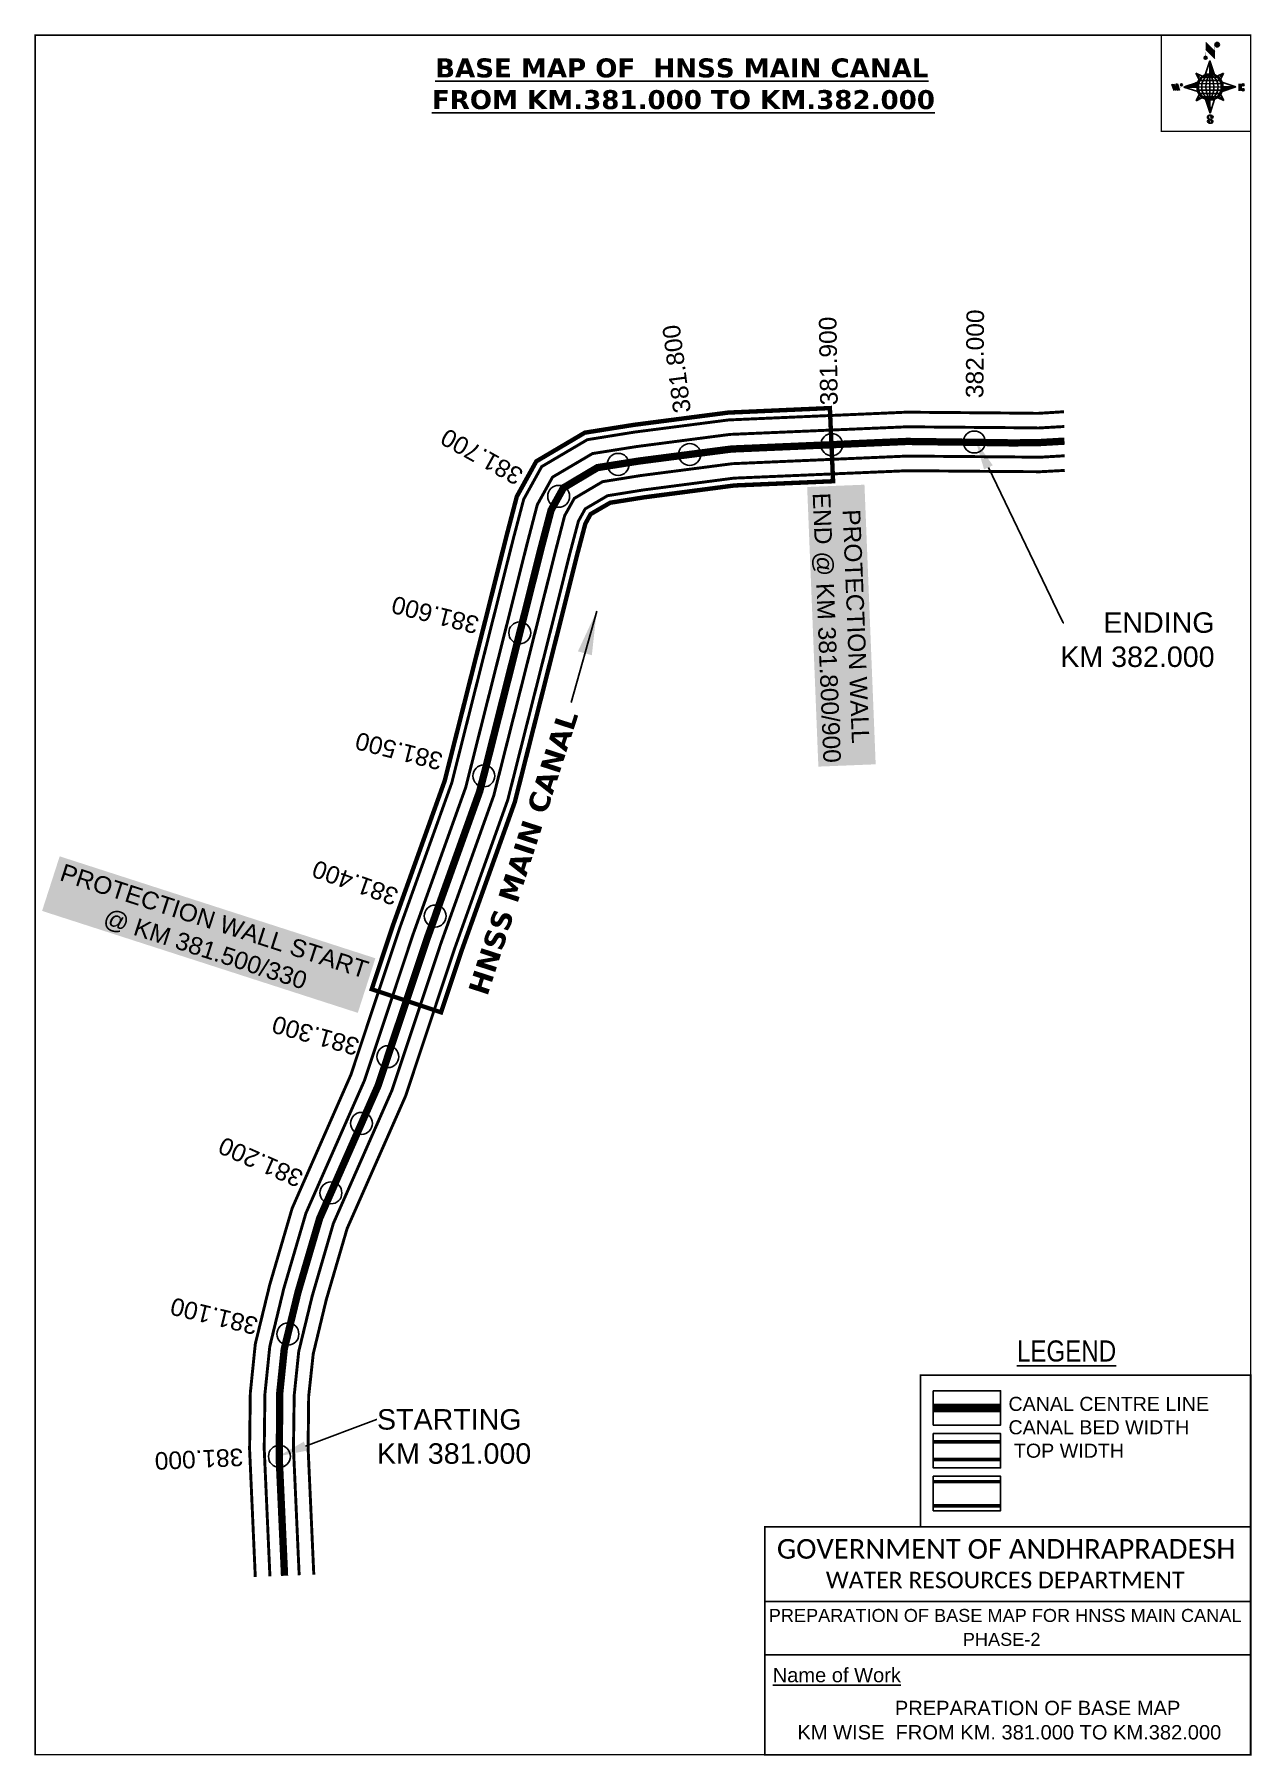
# Model space of a CAD drawing. Header units: inches. Extents: x 822879 to 823711, y 1580189 to 1581365.
import ezdxf
from ezdxf import colors
from ezdxf.entities.mleader import LeaderData, LeaderLine
from ezdxf.enums import TextEntityAlignment as Align
from ezdxf.math import Vec2, Vec3

# ---------------------------------------------------------------- set-up
doc = ezdxf.new("R2010")
doc.units = ezdxf.units.IN
doc.header["$LTSCALE"] = 15
doc.header["$MEASUREMENT"] = 0
doc.header["$PDMODE"] = 32
doc.header["$PDSIZE"] = 15
doc.linetypes.add('HIDDEN2', pattern=[0.1875, 0.125, -0.0625])
for name, color, linetype in [('AQUADUCT', 1, 'Continuous'), ('bord', 1, 'Continuous'), ('CANAL1', 7, 'Continuous'), ('CSMark', 72, 'Continuous'), ('DCBMS', 232, 'Continuous'), ('PAGE', 7, 'Continuous'), ('STRUCTURE', 5, 'Continuous'), ('TEXT', 6, 'Continuous')]:
    doc.layers.add(name, color=color, linetype=linetype)
doc.styles.add('ARIALN', font='ARIALN_1.TTF')
doc.styles.get("Standard").update_dxf_attribs({"font": 'ARIAL_1.TTF'})
doc.dimstyles.get("Standard").update_dxf_attribs({"dimtxt": 20, "dimasz": 0.18, "dimexe": 0.18, "dimexo": 0.0625, "dimgap": 0.09, "dimtad": 0, "dimtih": 1, "dimtoh": 1, "dimdec": 4, "dimzin": 0, "dimdsep": 46, "dimtxsty": 'Standard', "dimcen": 0.09, "dimadec": 0, "dimazin": 0, "dimtfac": 1, "dimtdec": 4, "dimtofl": 0, "dimtmove": 0, "dimatfit": 3, "dimfxl": 0, "dimtolj": 1, "dimtzin": 0, "dimarcsym": 0})
pattern_1 = [(267.297113149, (-8720374.938, 50637915.138), (10.5367255337, -0.497431438), [])]
pattern_2 = [(357.297113149, (-8720374.938, 50637915.138), (0.497431438, 10.5367255337), [])]

# ---------------------------------------------------------------- blocks, each defined once
blk = doc.blocks.new('*X26')
at = {"color": 0, "linetype": 'Continuous'}
for p, q in [((6321.6, 240.5), (6322.3, 241.2)), ((6321.6, 240.3), (6322.3, 241)), ((6321.6, 240.1), (6322.3, 240.8)), ((6321.6, 239.9), (6322.4, 240.7)), ((6321.6, 239.8), (6322.4, 240.6)), ((6321.6, 239.6), (6322.5, 240.5)), ((6321.6, 239.4), (6322.5, 240.3)), ((6321.6, 239.2), (6322.6, 240.2)), ((6321.7, 239.1), (6322.6, 240.1)), ((6321.8, 240.8), (6322.4, 241.4)), ((6321.8, 239), (6322.7, 240)), ((6321.8, 239), (6322.8, 239.9)), ((6321.9, 238.9), (6322.9, 239.8)), ((6322, 238.8), (6323, 239.7)), ((6322.1, 241.3), (6322.4, 241.6)), ((6322.1, 238.7), (6323.1, 239.6)), ((6322.2, 238.6), (6323.1, 239.6)), ((6322.3, 238.5), (6323.2, 239.5)), ((6322.4, 238.5), (6323.3, 239.4)), ((6322.5, 238.4), (6323.4, 239.3)), ((6322.7, 238.4), (6323.6, 239.3)), ((6322.8, 238.3), (6323.7, 239.2)), ((6322.9, 238.3), (6323.8, 239.1)), ((6323.1, 238.2), (6323.9, 239.1)), ((6323.2, 238.2), (6324, 239)), ((6323.3, 238.2), (6324.2, 239)), ((6323.5, 238.1), (6324.3, 238.9)), ((6323.7, 238.1), (6324.4, 238.9)), ((6323.8, 238.1), (6324.6, 238.8)), ((6324.1, 238.2), (6324.7, 238.8)), ((6324.3, 238.3), (6324.9, 238.8)), ((6324.6, 238.3), (6325.1, 238.8)), ((6324.8, 238.4), (6325.2, 238.8)), ((6325.1, 238.5), (6325.4, 238.8)), ((6325.4, 238.6), (6325.6, 238.8))]:
    blk.add_line(p, q, dxfattribs=at)
blk = doc.blocks.new('*X25')
at = {"color": 0, "linetype": 'Continuous'}
for p, q in [((6324.4, 240.3), (6324.5, 240.4)), ((6324.6, 240.3), (6324.8, 240.5)), ((6324.7, 240.2), (6325, 240.5)), ((6324.8, 240.2), (6325.2, 240.6)), ((6325, 240.1), (6325.5, 240.6)), ((6325.1, 240.1), (6325.6, 240.6)), ((6325.2, 240), (6325.8, 240.6)), ((6325.3, 240), (6326, 240.6)), ((6325.4, 239.9), (6326.1, 240.6)), ((6325.5, 239.8), (6326.2, 240.5)), ((6325.6, 239.8), (6326.3, 240.5)), ((6325.7, 239.7), (6326.5, 240.4)), ((6325.9, 239.6), (6326.6, 240.3)), ((6326, 239.5), (6326.7, 240.3)), ((6326, 239.4), (6326.8, 240.2)), ((6326.1, 239.3), (6327, 240.2)), ((6326.2, 239.3), (6327.1, 240.1)), ((6326.3, 239.2), (6327.1, 240)), ((6326.4, 239.1), (6327.2, 239.9)), ((6326.5, 239), (6327.3, 239.8)), ((6326.5, 238.9), (6327.4, 239.7)), ((6326.6, 238.8), (6327.5, 239.6)), ((6326.7, 238.7), (6327.5, 239.5)), ((6326.8, 238.6), (6327.6, 239.4)), ((6326.8, 238.5), (6327.7, 239.3)), ((6326.8, 236.5), (6327.4, 237)), ((6326.9, 238.3), (6327.8, 239.2)), ((6326.9, 238.2), (6327.9, 239.1)), ((6326.9, 236.8), (6327.6, 237.4)), ((6327, 238.1), (6327.8, 239)), ((6327, 237.9), (6327.8, 238.8)), ((6327, 237.8), (6327.8, 238.6)), ((6327, 237.6), (6327.8, 238.4)), ((6327, 237.4), (6327.8, 238.2)), ((6327, 237.3), (6327.8, 238)), ((6327, 237.1), (6327.8, 237.9))]:
    blk.add_line(p, q, dxfattribs=at)
blk = doc.blocks.new('H')
at = {"layer": 'bord', "extrusion": (0.000427885, 0.004792, 0.999988)}
h = blk.add_hatch(dxfattribs=at)
h.set_pattern_fill('LINE', color=8, scale=84.387686, angle=-2.7029, style=0)
h.set_pattern_definition(pattern_2)
h.paths.add_polyline_path([(-492, 786, -0.090992), (-448, 775), (-486, 912)])
h = blk.add_hatch(dxfattribs=at)
h.set_pattern_fill('LINE', color=8, scale=84.387686, angle=-92.7029, style=0)
h.set_pattern_definition(pattern_1)
h.paths.add_polyline_path([(-625, 665, -0.090992), (-615, 710), (-751, 671)])
h = blk.add_hatch(dxfattribs=at)
h.set_pattern_fill('LINE', color=8, scale=84.387686, angle=-2.7029, style=0)
h.set_pattern_definition(pattern_2)
h.paths.add_polyline_path([(-504, 533, -0.090992), (-549, 543), (-510, 406)])
h = blk.add_hatch(dxfattribs=at)
h.set_pattern_fill('LINE', color=8, scale=84.387686, angle=-92.7029, style=0)
h.set_pattern_definition(pattern_1)
h.paths.add_polyline_path([(-246, 647), (-372, 653, -0.090992), (-382, 609)])
for p, q in [((-519, 1020, -1217), (-435, 927, -1216)), ((-516, 1087, -1217), (-432, 994, -1217)), ((-538, 774, -1216), (-487, 906, -1216)), ((-487, 906, -1216), (-493, 780, -1216)), ((-487, 906, -1216), (-448, 769, -1216)), ((-865, 701, -1215), (-847, 638, -1215)), ((-847, 700, -1215), (-829, 637, -1215)), ((-829, 699, -1215), (-811, 636, -1215)), ((-829, 699, -1215), (-811, 698, -1215)), ((-811, 698, -1215), (-794, 635, -1215)), ((-752, 665, -1215), (-615, 704, -1215)), ((-627, 794, -1216), (-567, 760, -1216)), ((-627, 794, -1216), (-584, 747, -1215)), ((-599, 731, -1215), (-627, 794, -1216)), ((-421, 753, -1216), (-359, 781, -1216)), ((-359, 781, -1216), (-405, 739, -1216)), ((-359, 781, -1216), (-392, 721, -1215)), ((-379, 693, -1215), (-246, 641, -1215)), ((-213, 669, -1215), (-217, 601, -1215)), ((-752, 665, -1215), (-625, 659, -1215)), ((-619, 614, -1215), (-752, 665, -1215)), ((-639, 526, -1214), (-606, 585, -1215)), ((-639, 526, -1214), (-593, 568, -1215)), ((-577, 553, -1215), (-639, 526, -1214)), ((-511, 400, -1214), (-549, 537, -1214)), ((-460, 533, -1215), (-511, 400, -1214)), ((-505, 527, -1214), (-511, 400, -1214)), ((-371, 513, -1214), (-431, 546, -1215)), ((-371, 513, -1214), (-414, 560, -1215)), ((-399, 576, -1215), (-371, 513, -1214)), ((-246, 641, -1215), (-383, 603, -1215)), ((-373, 647, -1215), (-246, 641, -1215)), ((-197, 600, -1215), (-194, 668, -1215))]:
    blk.add_line(p, q, dxfattribs=at)
at = {"layer": 'bord', "color": 8, "linetype": 'ByBlock', "extrusion": (0.000427885, 0.004792, 0.999988)}
for p, q in [((-375, 679, -1215), (-620, 691, -1215)), ((-386, 711, -1215), (-605, 722, -1215)), ((-411, 744, -1216), (-578, 752, -1216)), ((-493, 780, -1216), (-505, 527, -1214)), ((-373, 647, -1215), (-625, 659, -1215)), ((-378, 616, -1215), (-623, 628, -1215)), ((-392, 585, -1215), (-611, 595, -1215)), ((-420, 555, -1215), (-587, 562, -1215))]:
    blk.add_line(p, q, dxfattribs=at)
at = {"layer": 'bord', "extrusion": (0.000427885, 0.004792, 0.999988), "elevation": -1212}
for points, const_width in [([(-522, 960), (-516, 1093)], 1.61), ([(-434, 933), (-428, 1066)], 1.61), ([(-870, 707), (-846, 706)], 0.642), ([(-829, 643), (-821, 678)], 0.642), ([(-793, 641), (-782, 694)], 0.642), ([(-223, 676), (-174, 673)], 0.706), ([(-829, 643), (-855, 644)], 0.642), ([(-811, 642), (-784, 641)], 0.642), ([(-177, 605), (-226, 607)], 0.706), ([(-195, 645), (-185, 644)], 0.706)]:
    blk.add_lwpolyline(points, dxfattribs=dict(at, const_width=const_width))
for points, const_width in [([(-414, 1073, 1), (-398, 1058, 1)], 22.3), ([(-530, 950, 1), (-520, 939, 1)], 14.8), ([(-776, 697, 1), (-769, 690, 1)], 8.9), ([(-180, 618, 1), (-173, 611, 1)], 9.79), ([(-178, 667, 1), (-171, 660, 1)], 9.79), ([(-490, 362, 1), (-498, 369, 1)], 11.1), ([(-525, 322, 1), (-533, 329, 1)], 11.1)]:
    blk.add_lwpolyline(points, format="xyb", close=True, dxfattribs=dict(at, const_width=const_width))
for points in [[(-537, 317), (-531, 310), (-520, 307), (-505, 307), (-494, 310), (-486, 318), (-487, 326), (-491, 333), (-494, 336), (-503, 341), (-522, 347), (-530, 352), (-534, 355), (-537, 363), (-537, 373), (-530, 381), (-520, 384), (-504, 384), (-493, 380), (-487, 373)], [(-522, 348), (-526, 354), (-528, 361), (-528, 371), (-526, 375), (-521, 381), (-515, 384)], [(-505, 307), (-499, 312), (-497, 319), (-497, 327), (-501, 335), (-509, 343)]]:
    blk.add_lwpolyline(points, dxfattribs=at)
at = {"layer": 'bord', "extrusion": (0.000427885, 0.004792, 0.999988)}
for centre, radius in [((-406, 1065, -1212), 22.3), ((-525, 944, -1212), 14.8), ((-773, 694, -1212), 8.9), ((-498, 659, -1212), 127), ((-177, 615, -1212), 9.79), ((-174, 663, -1212), 9.79), ((-494, 365, -1212), 11.1), ((-529, 325, -1212), 11.1)]:
    blk.add_circle(centre, radius, dxfattribs=at)
at = {"layer": 'bord', "color": 8, "linetype": 'ByBlock', "extrusion": (0.000427885, 0.004792, 0.999988)}
for centre, radius, start, end in [((-482, 658, -1212), 128, 94.9254, 259.6691), ((-437, 656, -1212), 141, 113.2864, 241.308), ((-316, 651, -1212), 222, 142.5892, 212.0053), ((-560, 662, -1212), 141, 293.2864, 61.308), ((-681, 668, -1212), 222, 322.5892, 32.0053), ((-515, 660, -1212), 128, 274.9254, 79.6691)]:
    blk.add_arc(centre, radius, start, end, dxfattribs=at)
at = {"layer": 'bord', "extrusion": (0.000427885, 0.004792, 0.999988)}
for points in [[(-516, 1093, -1212), (-431, 1000, -1212), (-519, 1026, -1212), (-434, 933, -1212)], [(-864, 707, -1212), (-846, 706, -1212), (-846, 644, -1212), (-829, 643, -1212)], [(-829, 705, -1212), (-811, 704, -1212), (-811, 642, -1212), (-793, 641, -1212)], [(-193, 674, -1212), (-197, 606, -1212), (-213, 675, -1212), (-216, 607, -1212)]]:
    blk.add_solid(points, dxfattribs=at)
at = {"layer": 'bord', "extrusion": (0.000427885, 0.004792, 0.999988), "xscale": 7.977342409717546, "yscale": 7.977342408231451, "zscale": 7.977342408476333, "rotation": 138.0840426661453}
for name, p in [('*X25', (38301, -31929, -1212)), ('*X26', (38314, -31951, -1212))]:
    blk.add_blockref(name, p, dxfattribs=at)

msp = doc.modelspace()

# ---------------------------------------------------------------- linework, layer by layer
at = {"layer": 'CANAL1', "color": 200, "const_width": 2}
for points in [[(823030.3, 1580311), (823026.4, 1580398.4), (823026.9, 1580436.8), (823030.3, 1580470.2), (823040.2, 1580510.8), (823055.5, 1580563), (823095.6, 1580654.1), (823128.8, 1580753.9), (823164.6, 1580853.7), (823195.5, 1580976.1), (823206.4, 1581019.5), (823213.8, 1581047.6), (823226.1, 1581069.9), (823257.3, 1581088.3), (823289.6, 1581093.5), (823353.9, 1581101.8), (823475.5, 1581107.1), (823547.5, 1581106.5)], [(823547.5, 1581106.5), (823565.4, 1581106.3), (823583.2, 1581107.4)], [(823070.3, 1580312.6), (823066.4, 1580399.1), (823066.8, 1580434.5), (823069.9, 1580463.4), (823078.8, 1580500.4), (823093.1, 1580549.2), (823133, 1580639.6), (823166.7, 1580740.8), (823202.9, 1580842.1), (823234.3, 1580966.3), (823245.1, 1581009.6), (823251.2, 1581032.6), (823255.8, 1581041), (823271.1, 1581050), (823295.3, 1581053.9), (823357.4, 1581062), (823476.2, 1581067.1), (823549.4, 1581066.5)], [(823549.4, 1581066.5), (823566.9, 1581066.4), (823583.7, 1581067.3)]]:
    msp.add_lwpolyline(points, dxfattribs=at)
at = {"layer": 'CANAL1', "color": 76, "const_width": 3}
msp.add_lwpolyline([(823157.3, 1580696.9), (823109.9, 1580712.7), (823124.1, 1580755.5), (823159.8, 1580855.2), (823190.7, 1580977.3), (823201.6, 1581020.8), (823209.1, 1581049.5), (823222.4, 1581073.5), (823255.6, 1581093.1), (823288.9, 1581098.4), (823353.5, 1581106.8), (823423.1, 1581109.9), (823425.3, 1581059.9), (823357.8, 1581057), (823296.1, 1581048.9), (823272.9, 1581045.2), (823259.5, 1581037.4), (823255.9, 1581030.8), (823250, 1581008.4), (823239.2, 1580965.1), (823207.7, 1580840.6), (823171.4, 1580739.2)], close=True, dxfattribs=at)
at = {"layer": 'CANAL1', "color": 5, "const_width": 2}
for points in [[(823040.3, 1580311.4), (823036.4, 1580398.6), (823036.9, 1580436.2), (823040.2, 1580468.5), (823049.8, 1580508.2), (823064.9, 1580559.6), (823105, 1580650.5), (823138.3, 1580750.6), (823174.2, 1580850.8), (823205.2, 1580973.6), (823216.1, 1581017.1), (823223.1, 1581043.9), (823233.5, 1581062.7), (823260.8, 1581078.8), (823291, 1581083.6), (823354.8, 1581091.9), (823475.6, 1581097.1), (823547.9, 1581096.5)], [(823547.9, 1581096.5), (823565.8, 1581096.3), (823583.4, 1581097.3)], [(823060.3, 1580312.2), (823056.4, 1580398.9), (823056.9, 1580435.1), (823060, 1580465.1), (823069.2, 1580503), (823083.7, 1580552.7), (823123.6, 1580643.3), (823157.2, 1580744.1), (823193.3, 1580845), (823224.6, 1580968.7), (823235.5, 1581012.1), (823241.8, 1581036.4), (823248.4, 1581048.2), (823267.7, 1581059.6), (823293.9, 1581063.8), (823356.5, 1581071.9), (823476, 1581077.1), (823548.9, 1581076.5)], [(823548.9, 1581076.5), (823566.5, 1581076.3), (823583.6, 1581077.3)]]:
    msp.add_lwpolyline(points, dxfattribs=at)
at = {"layer": 'CANAL1', "color": 1, "linetype": 'HIDDEN2', "ltscale": 8, "const_width": 5}
msp.add_lwpolyline([(823050.3, 1580311.8), (823046.8, 1580389.3), (823046.9, 1580435.6), (823050.1, 1580466.8), (823052.6, 1580477), (823059.5, 1580505.6), (823074.3, 1580556.1), (823114.3, 1580646.9), (823124.1, 1580676.4), (823133.6, 1580704.8), (823147.8, 1580747.4), (823153.3, 1580762.7), (823156.2, 1580771.1), (823183.7, 1580847.9), (823186.1, 1580857.4), (823186.8, 1580860), (823211.1, 1580956.3), (823214.9, 1580971.2), (823225.8, 1581014.6), (823232.5, 1581040.1), (823241, 1581055.4), (823264.2, 1581069.2), (823292.5, 1581073.7), (823355.7, 1581081.9), (823423, 1581084.8), (823443, 1581085.7), (823475.8, 1581087.1), (823521.8, 1581086.5), (823548.1, 1581086.1), (823566.1, 1581086.3), (823583.5, 1581087.3)], dxfattribs=at)
at = {"layer": 'CANAL1', "color": 1, "linetype": 'HIDDEN2', "ltscale": 100, "const_width": 6, "elevation": -0.4}
msp.add_lwpolyline([(823539.8, 1580426.5), (823493.8, 1580426.5)], dxfattribs=at)
at = {"layer": 'CANAL1', "color": 5, "const_width": 2.4, "elevation": -0.4}
for points in [[(823539.8, 1580403.3), (823493.8, 1580403.3)], [(823539.8, 1580391.3), (823493.8, 1580391.3)]]:
    msp.add_lwpolyline(points, dxfattribs=at)
at = {"layer": 'CANAL1', "color": 200, "const_width": 2.4, "elevation": -0.4}
for points in [[(823539.8, 1580376.1), (823493.8, 1580376.1)], [(823539.8, 1580359.6), (823493.8, 1580359.6)]]:
    msp.add_lwpolyline(points, dxfattribs=at)
at = {"layer": 'CSMark', "color": 3}
for p in [(823424.4, 1581084.9), (823521.8, 1581086.7), (823278.4, 1581071.4), (823327.3, 1581078.2), (823237.7, 1581049.6), (823211.1, 1580956.3), (823186.5, 1580858.5), (823153.3, 1580762.7), (823120.9, 1580666.6), (823102.9, 1580621), (823082, 1580573.5), (823052.6, 1580477), (823046.8, 1580393.4)]:
    msp.add_point(p, dxfattribs=at)
at = {"layer": 'PAGE', "const_width": 1}
msp.add_lwpolyline([(823710.8, 1580189.5), (823710.8, 1581364.8), (822879.8, 1581364.8), (822879.8, 1580189.5), (823710.8, 1580189.5)], dxfattribs=at)
at = {"layer": 'PAGE'}
for points, const_width in [([(823710.8, 1581364.8), (823649.7, 1581364.8), (823649.7, 1581299), (823710.8, 1581299)], 1), ([(823485, 1580449), (823710.8, 1580449), (823710.8, 1580345.2), (823485, 1580345.2)], 1.2), ([(823378.7, 1580345.2), (823710.8, 1580345.2), (823710.8, 1580189.5), (823378.7, 1580189.5)], 1.2)]:
    msp.add_lwpolyline(points, close=True, dxfattribs=dict(at, const_width=const_width))
at = {"layer": 'PAGE', "elevation": -0.4}
for points in [[(823493.8, 1580438.3), (823539.8, 1580438.3), (823539.8, 1580414.8), (823493.8, 1580414.8)], [(823493.8, 1580409), (823539.8, 1580409), (823539.8, 1580385.5), (823493.8, 1580385.5)], [(823493.8, 1580379.8), (823539.8, 1580379.8), (823539.8, 1580356.2), (823493.8, 1580356.2)]]:
    msp.add_lwpolyline(points, close=True, dxfattribs=at)
at = {"layer": 'PAGE'}
for points in [[(823378.7, 1580294.2), (823710.8, 1580294.2)], [(823378.7, 1580257.8), (823710.8, 1580257.8)]]:
    msp.add_lwpolyline(points, dxfattribs=at)

# ---------------------------------------------------------------- block references
at = {"layer": 'AQUADUCT', "color": 1, "xscale": 0.0703495379661093, "yscale": 0.07034953800030053, "zscale": 0.07034953795990817, "rotation": 3.078330607406165}
msp.add_blockref('H', (823720.4, 1581285.4, 85.4), dxfattribs=at)

# ---------------------------------------------------------------- texts
at = {"layer": 'CANAL1', "insert": (823175.3, 1580710.9), "char_height": 14, "width": 205.129, "attachment_point": 1, "rotation": 72.0852}
msp.add_mtext('\\pi0.96322;{\\fVerdana|b1|i0|c0|p34;HNSS MAIN CANAL}', dxfattribs=at)
at = {"layer": 'CSMark', "color": 1}
for s, rotation, p in [('382.000', 89.5, (823522, 1581116.7)), ('381.800', 97.4075, (823322.2, 1581106.6)), ('381.900', 90.9044, (823422.5, 1581111.8)), ('381.700', 150.9648, (823211.6, 1581061.9)), ('381.600', 165.8079, (823182.7, 1580961.1)), ('381.500', 165.8079, (823157.9, 1580868)), ('381.400', 160.3107, (823127.1, 1580775.2)), ('381.300', 164.4618, (823100.7, 1580672.9)), ('381.200', 156.2254, (823061.7, 1580582.3)), ('381.100', 166.3653, (823031.6, 1580482.1)), ('381.000', 182.5949, (823022.1, 1580392.9))]:
    msp.add_text(s, height=12, rotation=rotation, dxfattribs=at).set_placement(p, align=Align.MIDDLE_LEFT)
at = {"layer": 'PAGE', "extrusion": (0.000201441, 0.004807, 0.999988), "style": 'ARIALN'}
msp.add_text('%%ULEGEND', height=14.4, rotation=359.9999, dxfattribs=at).set_placement((823584.9, 1580446.4, 7762.9), align=Align.MIDDLE)
at = {"layer": 'PAGE', "extrusion": (0.000201441, 0.004807, 0.999988)}
for s, height, p in [('PREPARATION OF BASE MAP FOR HNSS MAIN CANAL', 8.878, (823381.3, 1580261.2, 7762)), ('%%UName of Work', 9.822, (823384, 1580220, 7760.7))]:
    msp.add_text(s, height=height, rotation=359.9999, dxfattribs=at).set_placement(p)
for s, height, p in [('PHASE-2', 8.88, (823540.5, 1580249.3, 7761.9)), ('PREPARATION OF BASE MAP', 9.822, (823565.1, 1580202.4, 7760.7)), ('KM WISE  FROM KM. 381.000 TO KM.382.000', 9.822, (823545.8, 1580185.8, 7760.7))]:
    msp.add_text(s, height=height, rotation=359.9999, dxfattribs=at).set_placement(p, align=Align.MIDDLE_CENTER)
at = {"layer": 'PAGE', "extrusion": (0.000201441, 0.004807, 0.999988), "attachment_point": 1, "text_direction": (1, -1e-06, -0.000201)}
for s, insert, char_height, width in [('CANAL CENTRE LINE CANAL BED WIDTH {\\H2.3732x; }\\P TOP WIDTH{\\H1.9155x; }', (823545.2, 1580434.1, -0.4), 9.6, 168.926), ('\\pi3.5885;{\\fCalibri|b0|i0|c0|p34;\\H1.3333x;GOVERNMENT OF ANDHRAPRADESH\\P\\pi37.073;\\H0.83998x;WATER RESOURCES DEPARTMENT}', (823383.3, 1580336.9, -1.3), 10.059, 321.276)]:
    msp.add_mtext(s, dxfattribs=dict(at, insert=insert, char_height=char_height, width=width))
at = {"layer": 'STRUCTURE', "color": 5, "char_height": 12, "attachment_point": 1, "bg_fill": 1, "box_fill_scale": 1.3, "bg_fill_color": 7, "bg_fill_true_color": 16777215, "bg_fill_transparency": 4390977}
for s, insert, width, rotation in [('\\pi12.879;PROTECTION WALL \\P\\pi0.72303;END @ KM 381.800/900', (823443.3, 1581053.8), 184.074, 272.2952), ('\\pi0.70666;PROTECTION WALL START \\P\\pi38.307;@ KM 381.500/330', (822898.9, 1580799), 219.599, 342.1097)]:
    msp.add_mtext(s, dxfattribs=dict(at, insert=insert, width=width, rotation=rotation))
at = {"layer": 'TEXT', "color": 1, "insert": (823131.5, 1581348.9), "char_height": 13, "width": 379.826, "attachment_point": 1}
msp.add_mtext('\\pi21.755;{\\fVerdana|b1|i0|c0|p34;\\LBASE MAP OF  HNSS MAIN CANAL \\P\\pi19.564;FROM KM.381.000 TO KM.382.000}', dxfattribs=at)

# ---------------------------------------------------------------- leaders
at = {"layer": 'CANAL1'}
msp.add_leader([(823263.7, 1580971.2), (823246.2, 1580908.6)], dimstyle='Standard', override={"dimasz": 30, "dimgap": 0.09, "dimtad": 0}, dxfattribs=at)
at = {"layer": 'DCBMS', "color": 5}
ml = msp.add_multileader_mtext('Standard', dxfattribs=at)
ml.set_content('STARTING\\PKM 381.000', color=5)
ml.set_leader_properties()
ml.build(insert=Vec2(0, 0))
ml.multileader.update_dxf_attribs({"dogleg_length": 0.36, "arrow_head_size": 20})
ctx = ml.context
ctx.base_point, ctx.char_height, ctx.arrow_head_size, ctx.landing_gap_size, ctx.plane_origin = Vec3(823113.4, 1580418.6), 14, 20, 0.09, Vec3(823284.3, 1580491.3)
notes = []
notes.append((ctx, [(1, (1, 1, 0), (823113.1, 1580418.6), (1, 0), 0.36, [(0, [(823045.9, 1580393.4)], 0, [])])]))
ctx.mtext.insert, ctx.mtext.flow_direction = Vec3(823113.5, 1580425.7), 5
for ctx, leaders in notes:
    for number, flags, end, landing, length, lines in leaders:
        leader = LeaderData()
        leader.index, (leader.has_last_leader_line, leader.has_dogleg_vector, leader.attachment_direction) = number, flags
        leader.last_leader_point, leader.dogleg_vector, leader.dogleg_length = Vec3(end), Vec3(landing), length
        for number, points, colour, breaks in lines:
            line = LeaderLine()
            line.index, line.vertices, line.color, line.breaks = number, Vec3.list(points), colors.encode_raw_color(colour), breaks
            leader.lines.append(line)
        ctx.leaders.append(leader)

# ---------------------------------------------------------------- next in the draw order: leaders
ml = msp.add_multileader_mtext('Standard', dxfattribs=at)
ml.set_content('ENDING \\PKM 382.000', color=5)
ml.set_leader_properties()
ml.build(insert=Vec2(0, 0))
ml.multileader.update_dxf_attribs({"dogleg_length": 0.36, "arrow_head_size": 20})
ctx = ml.context
ctx.base_point, ctx.char_height, ctx.arrow_head_size, ctx.landing_gap_size, ctx.plane_origin = Vec3(823582.9, 1580963.2), 14, 20, 0.09, Vec3(823726.6, 1581175.6)
ctx.text_align_type = 2
notes = []
notes.append((ctx, [(1, (1, 1, 0), (823582.6, 1580963.2), (1, 0), 0.36, [(0, [(823522.8, 1581087.4)], 0, [])])]))
ctx.mtext.insert, ctx.mtext.width, ctx.mtext.alignment, ctx.mtext.flow_direction = Vec3(823686.1, 1580970.3), 109.049, 3, 5
ctx.mtext.has_bg_fill, ctx.mtext.bg_color, ctx.mtext.bg_scale_factor, ctx.mtext.bg_transparency, ctx.mtext.use_window_bg_color = 1, -1027028792, 1.5, 0, 1
for ctx, leaders in notes:
    for number, flags, end, landing, length, lines in leaders:
        leader = LeaderData()
        leader.index, (leader.has_last_leader_line, leader.has_dogleg_vector, leader.attachment_direction) = number, flags
        leader.last_leader_point, leader.dogleg_vector, leader.dogleg_length = Vec3(end), Vec3(landing), length
        for number, points, colour, breaks in lines:
            line = LeaderLine()
            line.index, line.vertices, line.color, line.breaks = number, Vec3.list(points), colors.encode_raw_color(colour), breaks
            leader.lines.append(line)
        ctx.leaders.append(leader)

doc.saveas('drawing.dxf')
